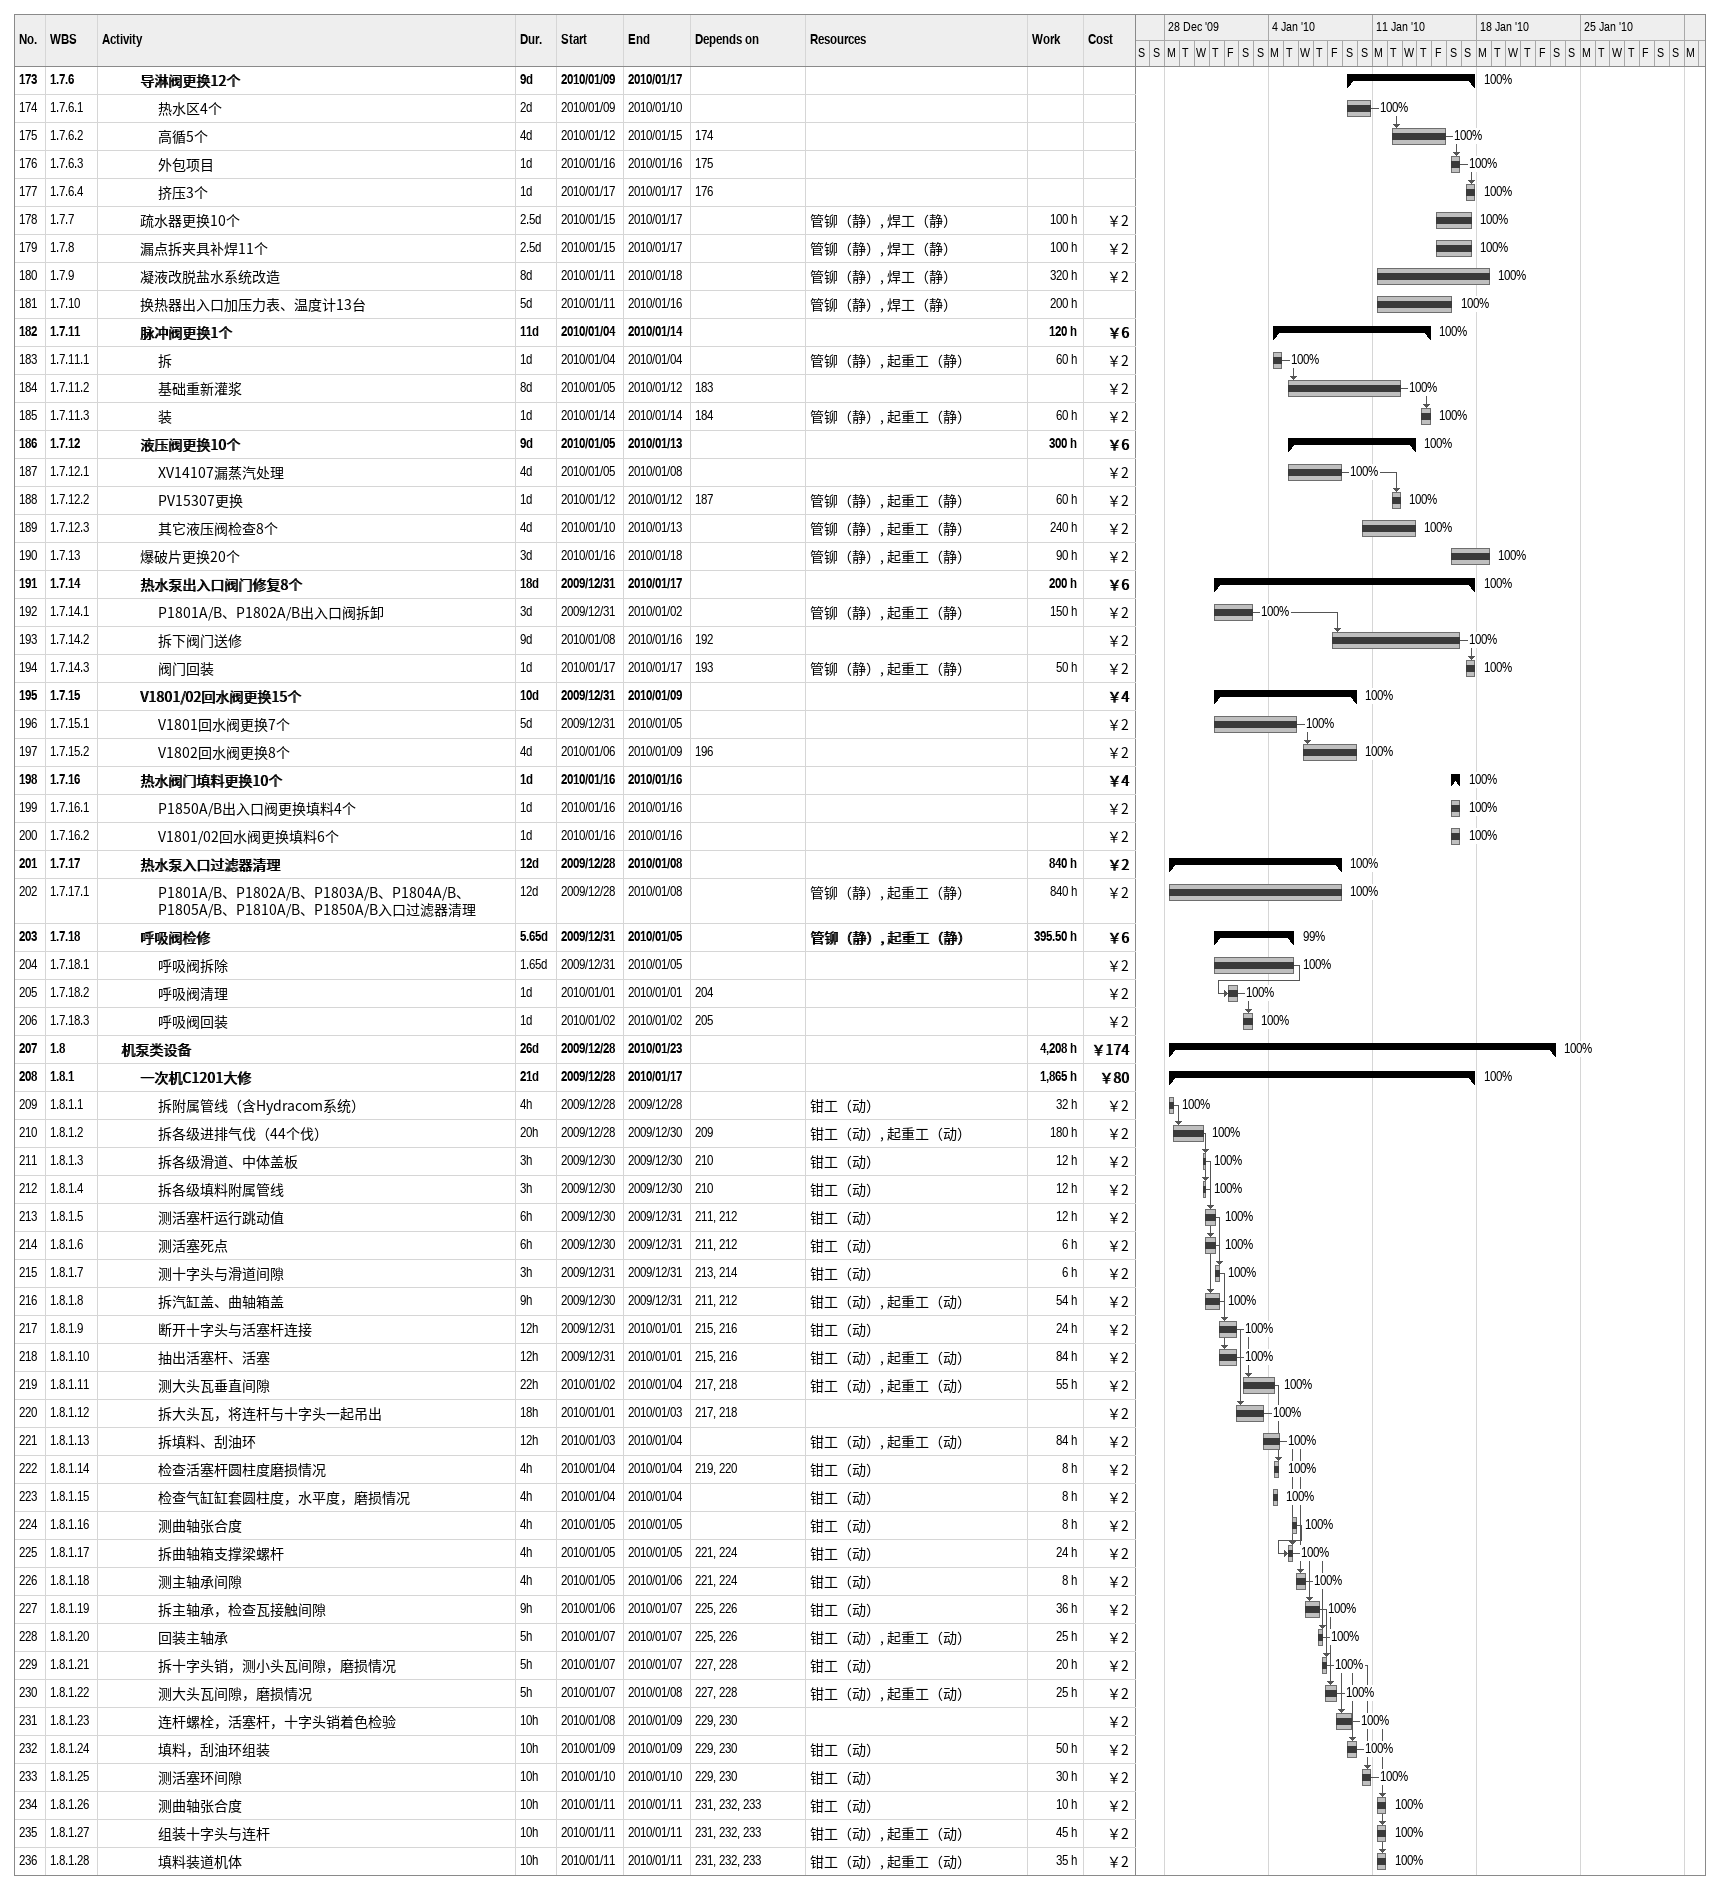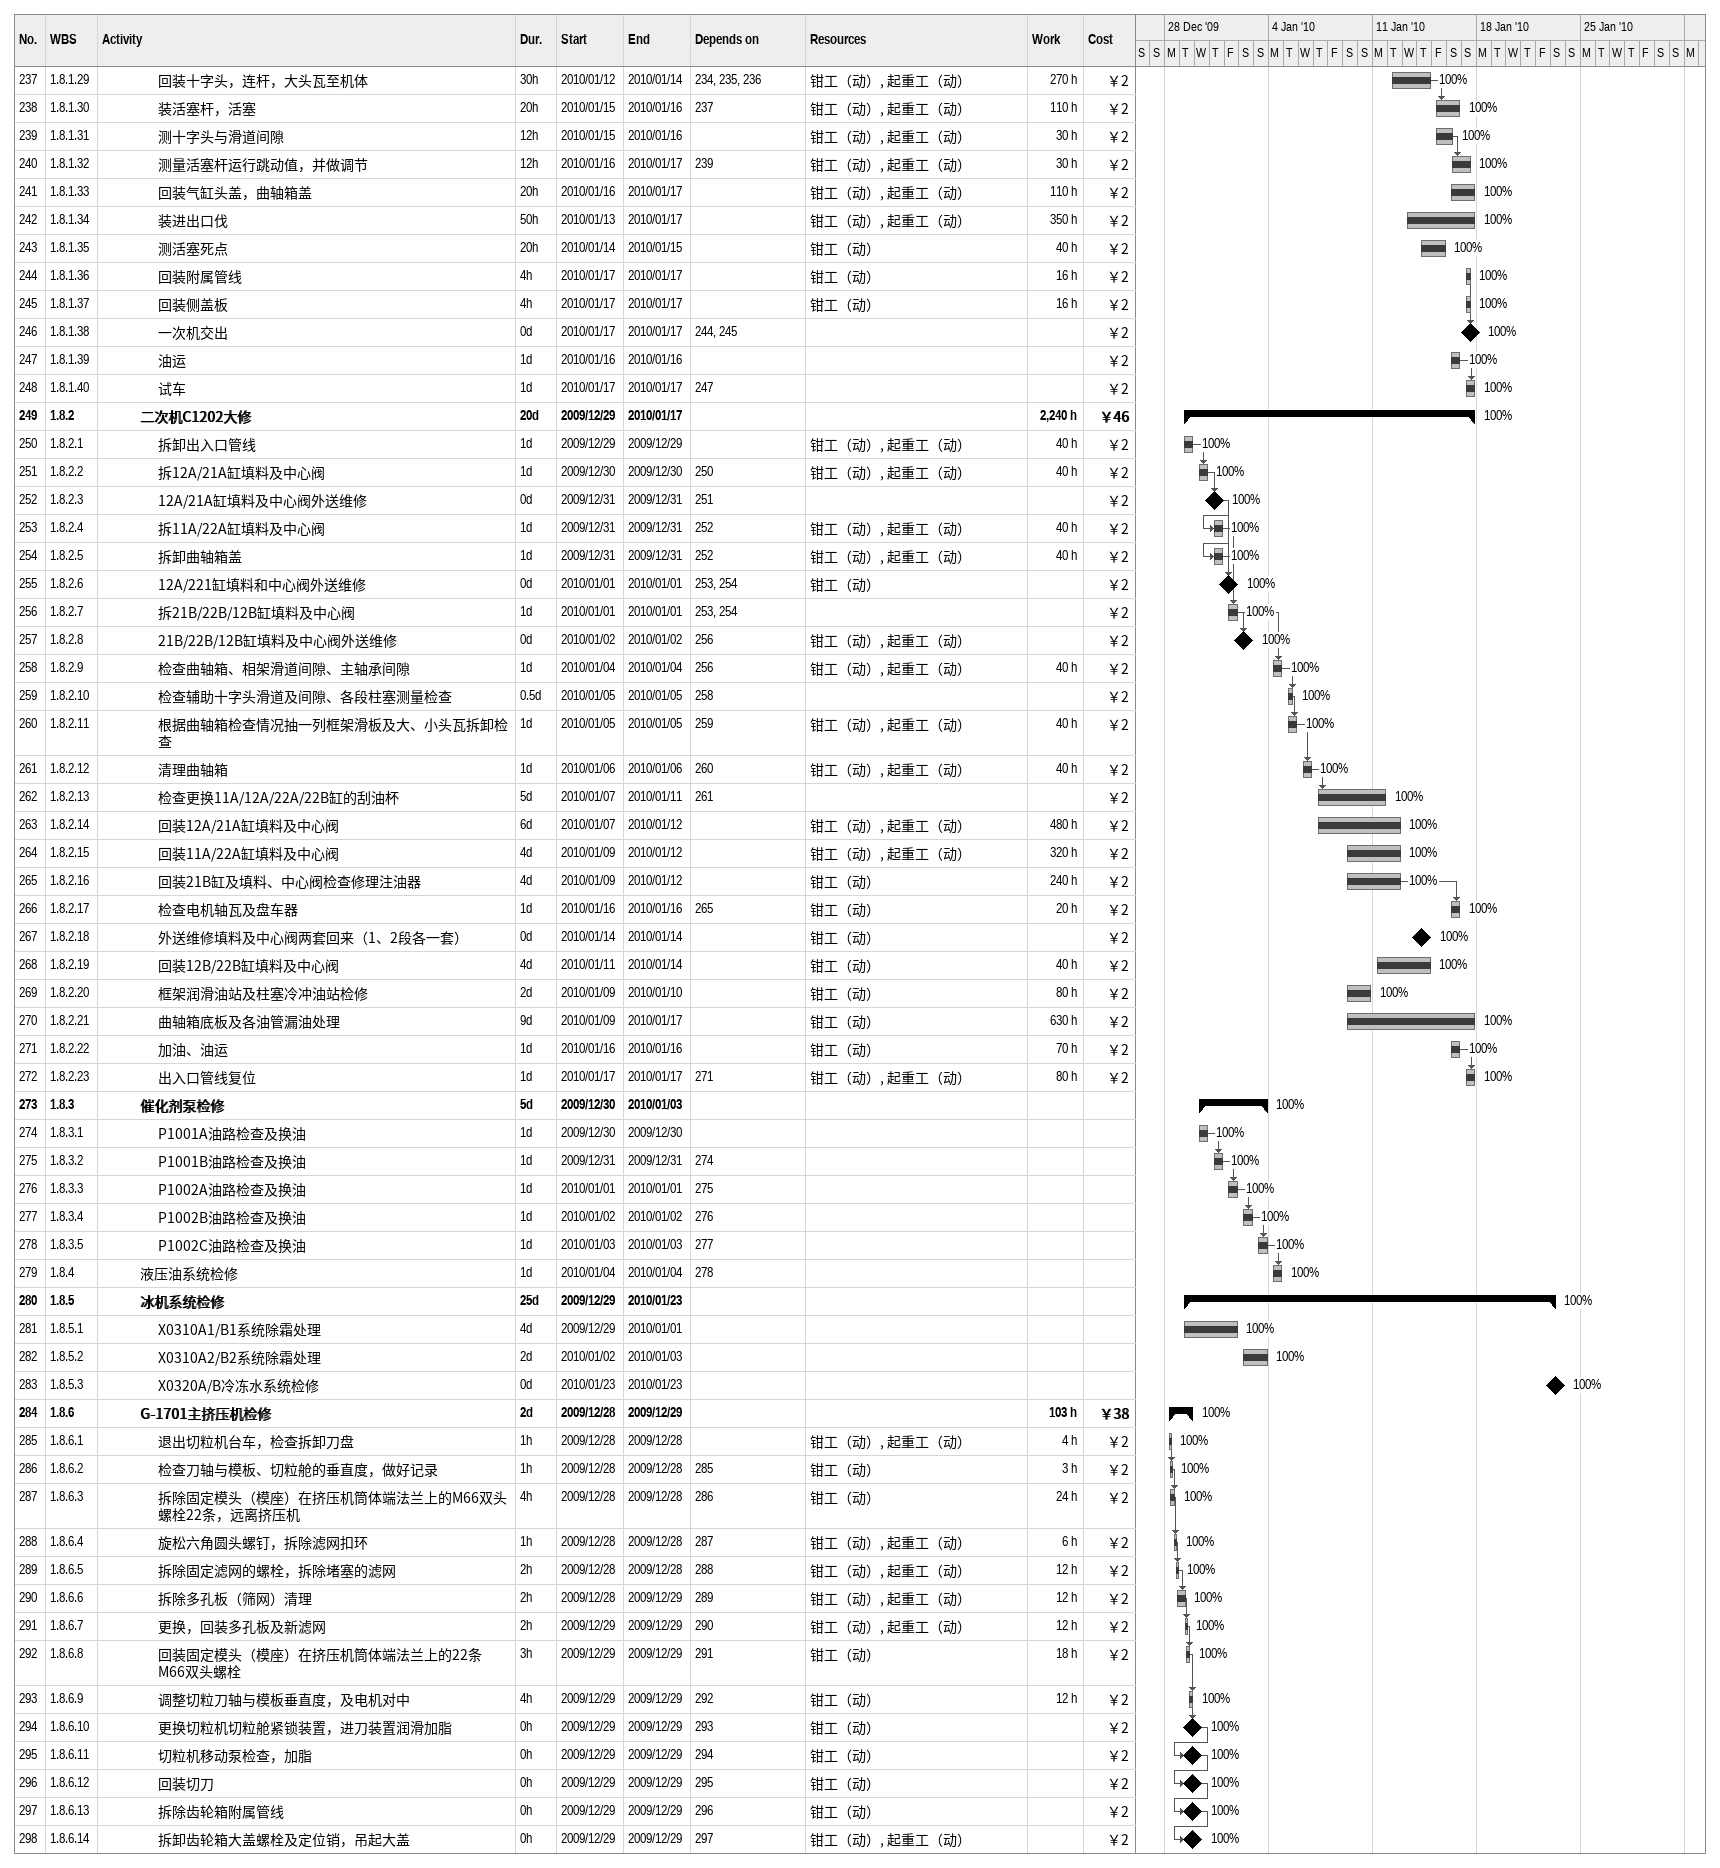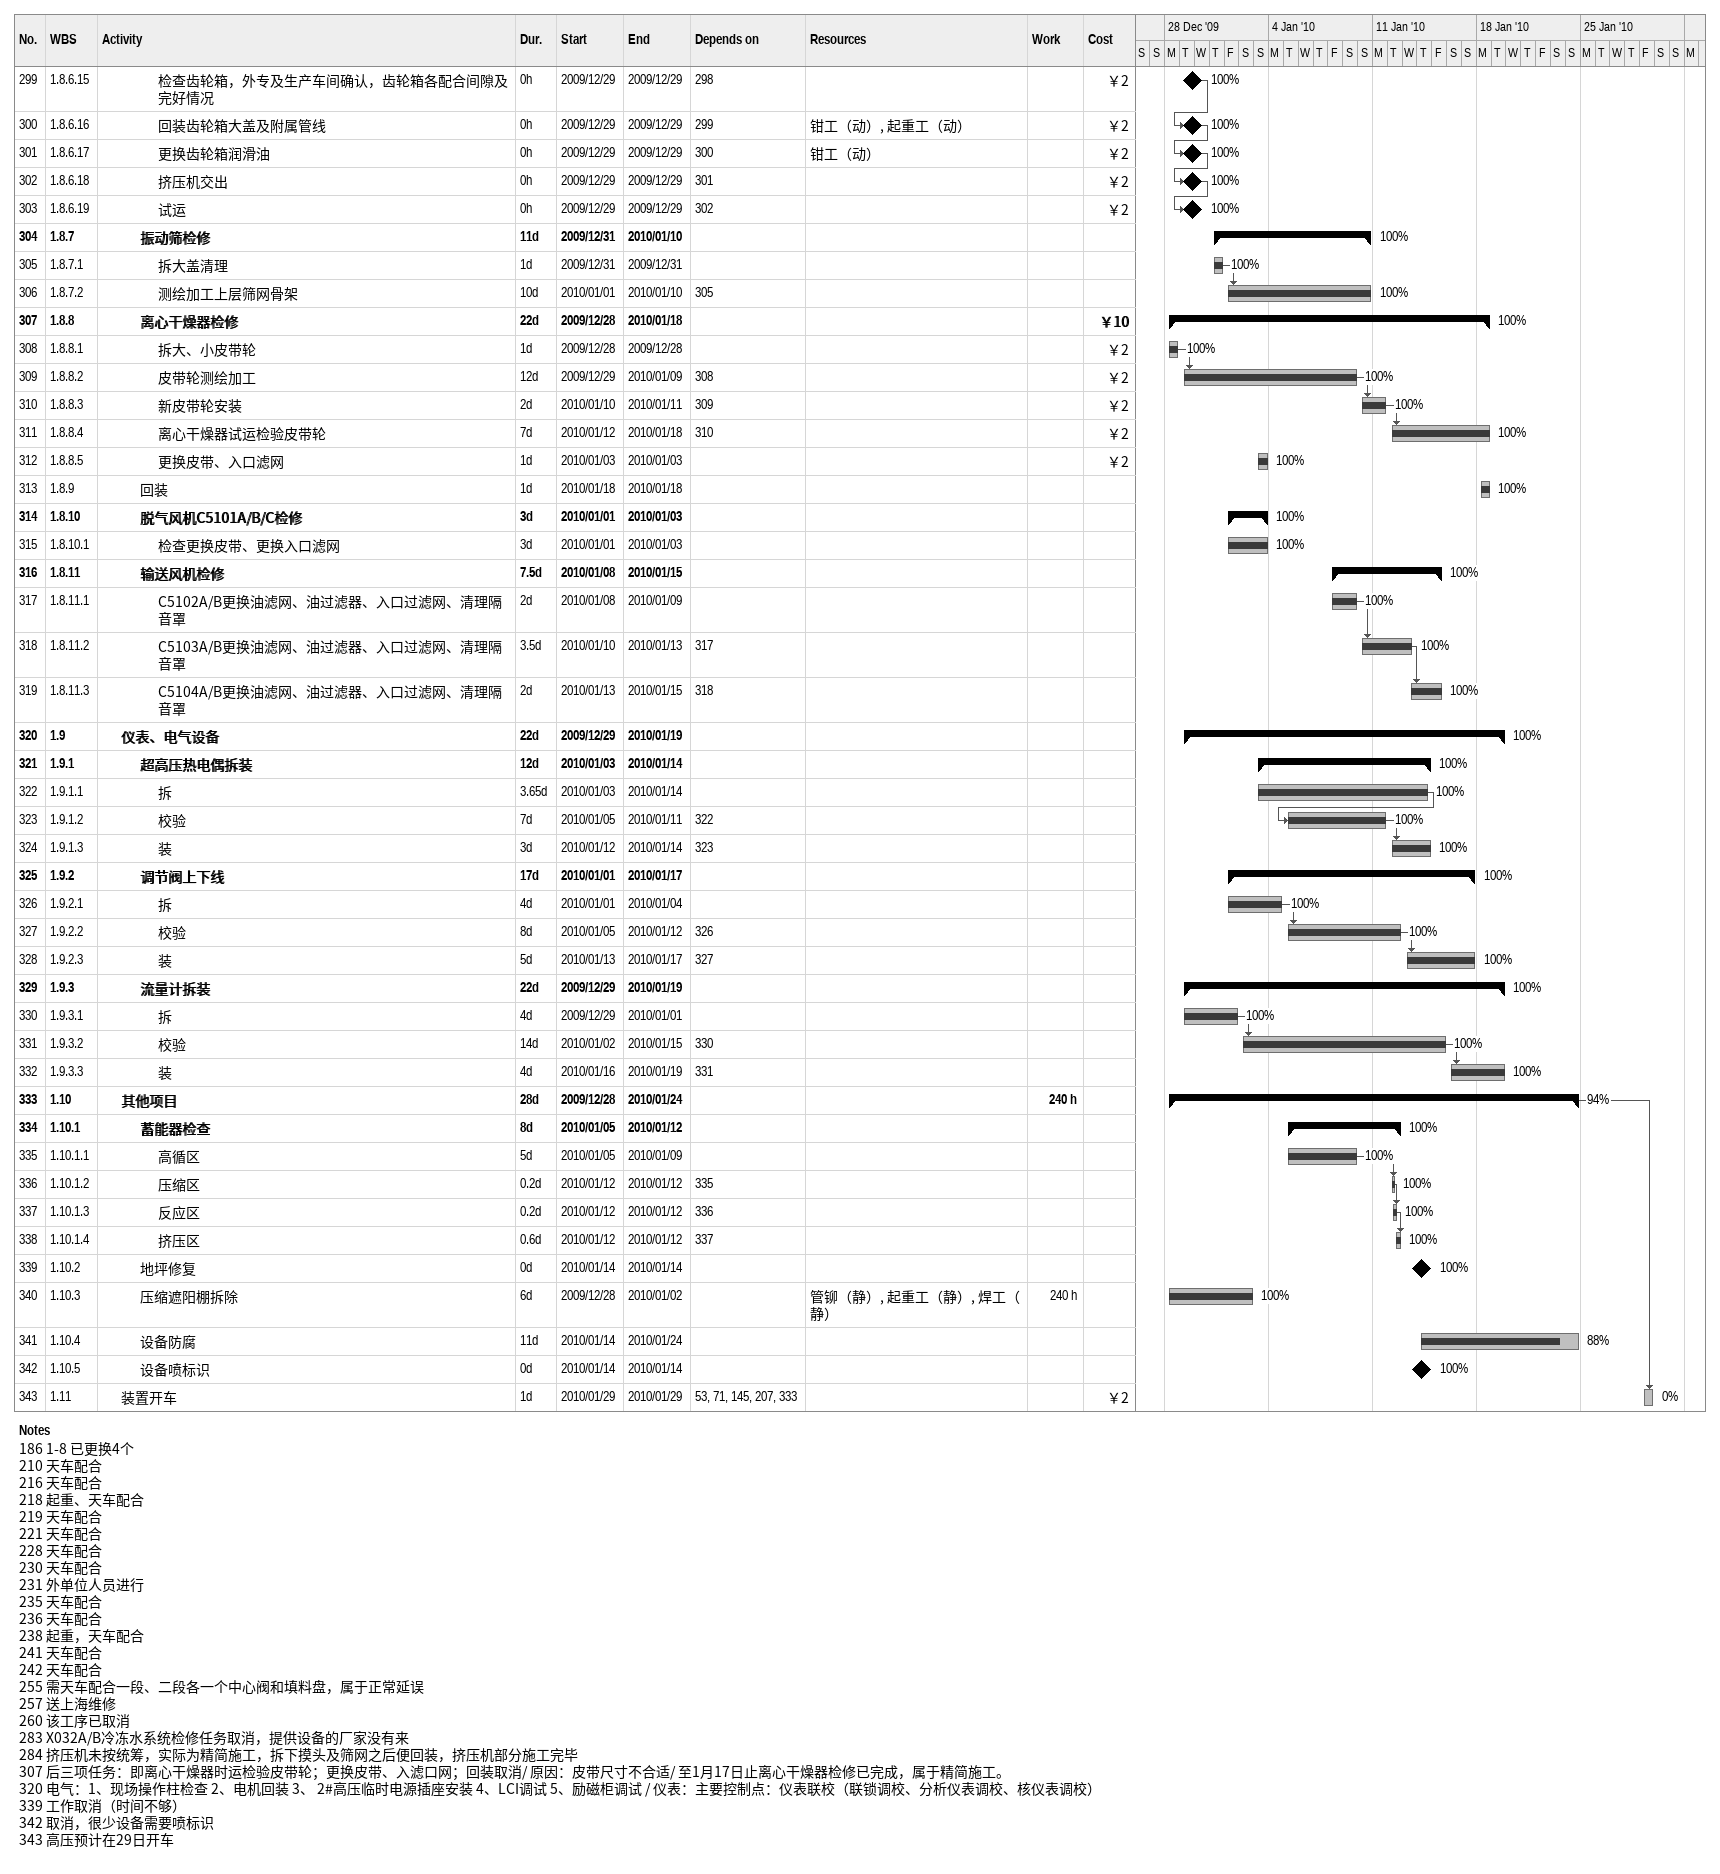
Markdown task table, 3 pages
| ID | WBS | Task | Duration | Start | Finish | Predecessors | Resources | % complete | Work (h) | Cost (￥) |
|---|---|---|---|---|---|---|---|---|---|---|
| 173 | 1.7.6 | **导淋阀更换12个** | 9d | 2010-01-09 | 2010-01-17 |  |  | 100 |  |  |
| 174 | 1.7.6.1 | 热水区4个 | 2d | 2010-01-09 | 2010-01-10 |  |  | 100 |  |  |
| 175 | 1.7.6.2 | 高循5个 | 4d | 2010-01-12 | 2010-01-15 | 174 |  | 100 |  |  |
| 176 | 1.7.6.3 | 外包项目 | 1d | 2010-01-16 | 2010-01-16 | 175 |  | 100 |  |  |
| 177 | 1.7.6.4 | 挤压3个 | 1d | 2010-01-17 | 2010-01-17 | 176 |  | 100 |  |  |
| 178 | 1.7.7 | 疏水器更换10个 | 2.5d | 2010-01-15 | 2010-01-17 |  | 管铆（静）, 焊工（静） | 100 | 100 | 2 |
| 179 | 1.7.8 | 漏点拆夹具补焊11个 | 2.5d | 2010-01-15 | 2010-01-17 |  | 管铆（静）, 焊工（静） | 100 | 100 | 2 |
| 180 | 1.7.9 | 凝液改脱盐水系统改造 | 8d | 2010-01-11 | 2010-01-18 |  | 管铆（静）, 焊工（静） | 100 | 320 | 2 |
| 181 | 1.7.10 | 换热器出入口加压力表、温度计13台 | 5d | 2010-01-11 | 2010-01-16 |  | 管铆（静）, 焊工（静） | 100 | 200 |  |
| 182 | 1.7.11 | **脉冲阀更换1个** | 11d | 2010-01-04 | 2010-01-14 |  |  | 100 | 120 | 6 |
| 183 | 1.7.11.1 | 拆 | 1d | 2010-01-04 | 2010-01-04 |  | 管铆（静）, 起重工（静） | 100 | 60 | 2 |
| 184 | 1.7.11.2 | 基础重新灌浆 | 8d | 2010-01-05 | 2010-01-12 | 183 |  | 100 |  | 2 |
| 185 | 1.7.11.3 | 装 | 1d | 2010-01-14 | 2010-01-14 | 184 | 管铆（静）, 起重工（静） | 100 | 60 | 2 |
| 186 | 1.7.12 | **液压阀更换10个** | 9d | 2010-01-05 | 2010-01-13 |  |  | 100 | 300 | 6 |
| 187 | 1.7.12.1 | XV14107漏蒸汽处理 | 4d | 2010-01-05 | 2010-01-08 |  |  | 100 |  | 2 |
| 188 | 1.7.12.2 | PV15307更换 | 1d | 2010-01-12 | 2010-01-12 | 187 | 管铆（静）, 起重工（静） | 100 | 60 | 2 |
| 189 | 1.7.12.3 | 其它液压阀检查8个 | 4d | 2010-01-10 | 2010-01-13 |  | 管铆（静）, 起重工（静） | 100 | 240 | 2 |
| 190 | 1.7.13 | 爆破片更换20个 | 3d | 2010-01-16 | 2010-01-18 |  | 管铆（静）, 起重工（静） | 100 | 90 | 2 |
| 191 | 1.7.14 | **热水泵出入口阀门修复8个** | 18d | 2009-12-31 | 2010-01-17 |  |  | 100 | 200 | 6 |
| 192 | 1.7.14.1 | P1801A/B、P1802A/B出入口阀拆卸 | 3d | 2009-12-31 | 2010-01-02 |  | 管铆（静）, 起重工（静） | 100 | 150 | 2 |
| 193 | 1.7.14.2 | 拆下阀门送修 | 9d | 2010-01-08 | 2010-01-16 | 192 |  | 100 |  | 2 |
| 194 | 1.7.14.3 | 阀门回装 | 1d | 2010-01-17 | 2010-01-17 | 193 | 管铆（静）, 起重工（静） | 100 | 50 | 2 |
| 195 | 1.7.15 | **V1801/02回水阀更换15个** | 10d | 2009-12-31 | 2010-01-09 |  |  | 100 |  | 4 |
| 196 | 1.7.15.1 | V1801回水阀更换7个 | 5d | 2009-12-31 | 2010-01-05 |  |  | 100 |  | 2 |
| 197 | 1.7.15.2 | V1802回水阀更换8个 | 4d | 2010-01-06 | 2010-01-09 | 196 |  | 100 |  | 2 |
| 198 | 1.7.16 | **热水阀门填料更换10个** | 1d | 2010-01-16 | 2010-01-16 |  |  | 100 |  | 4 |
| 199 | 1.7.16.1 | P1850A/B出入口阀更换填料4个 | 1d | 2010-01-16 | 2010-01-16 |  |  | 100 |  | 2 |
| 200 | 1.7.16.2 | V1801/02回水阀更换填料6个 | 1d | 2010-01-16 | 2010-01-16 |  |  | 100 |  | 2 |
| 201 | 1.7.17 | **热水泵入口过滤器清理** | 12d | 2009-12-28 | 2010-01-08 |  |  | 100 | 840 | 2 |
| 202 | 1.7.17.1 | P1801A/B、P1802A/B、P1803A/B、P1804A/B、P1805A/B、P1810A/B、P1850A/B入口过滤器清理 | 12d | 2009-12-28 | 2010-01-08 |  | 管铆（静）, 起重工（静） | 100 | 840 | 2 |
| 203 | 1.7.18 | **呼吸阀检修** | 5.65d | 2009-12-31 | 2010-01-05 |  | 管铆（静）, 起重工（静） | 99 | 395.50 | 6 |
| 204 | 1.7.18.1 | 呼吸阀拆除 | 1.65d | 2009-12-31 | 2010-01-05 |  |  | 100 |  | 2 |
| 205 | 1.7.18.2 | 呼吸阀清理 | 1d | 2010-01-01 | 2010-01-01 | 204 |  | 100 |  | 2 |
| 206 | 1.7.18.3 | 呼吸阀回装 | 1d | 2010-01-02 | 2010-01-02 | 205 |  | 100 |  | 2 |
| 207 | 1.8 | **机泵类设备** | 26d | 2009-12-28 | 2010-01-23 |  |  | 100 | 4208 | 174 |
| 208 | 1.8.1 | **一次机C1201大修** | 21d | 2009-12-28 | 2010-01-17 |  |  | 100 | 1865 | 80 |
| 209 | 1.8.1.1 | 拆附属管线（含Hydracom系统） | 4h | 2009-12-28 | 2009-12-28 |  | 钳工（动） | 100 | 32 | 2 |
| 210 | 1.8.1.2 | 拆各级进排气伐（44个伐） | 20h | 2009-12-28 | 2009-12-30 | 209 | 钳工（动）, 起重工（动） | 100 | 180 | 2 |
| 211 | 1.8.1.3 | 拆各级滑道、中体盖板 | 3h | 2009-12-30 | 2009-12-30 | 210 | 钳工（动） | 100 | 12 | 2 |
| 212 | 1.8.1.4 | 拆各级填料附属管线 | 3h | 2009-12-30 | 2009-12-30 | 210 | 钳工（动） | 100 | 12 | 2 |
| 213 | 1.8.1.5 | 测活塞杆运行跳动值 | 6h | 2009-12-30 | 2009-12-31 | 211, 212 | 钳工（动） | 100 | 12 | 2 |
| 214 | 1.8.1.6 | 测活塞死点 | 6h | 2009-12-30 | 2009-12-31 | 211, 212 | 钳工（动） | 100 | 6 | 2 |
| 215 | 1.8.1.7 | 测十字头与滑道间隙 | 3h | 2009-12-31 | 2009-12-31 | 213, 214 | 钳工（动） | 100 | 6 | 2 |
| 216 | 1.8.1.8 | 拆汽缸盖、曲轴箱盖 | 9h | 2009-12-30 | 2009-12-31 | 211, 212 | 钳工（动）, 起重工（动） | 100 | 54 | 2 |
| 217 | 1.8.1.9 | 断开十字头与活塞杆连接 | 12h | 2009-12-31 | 2010-01-01 | 215, 216 | 钳工（动） | 100 | 24 | 2 |
| 218 | 1.8.1.10 | 抽出活塞杆、活塞 | 12h | 2009-12-31 | 2010-01-01 | 215, 216 | 钳工（动）, 起重工（动） | 100 | 84 | 2 |
| 219 | 1.8.1.11 | 测大头瓦垂直间隙 | 22h | 2010-01-02 | 2010-01-04 | 217, 218 | 钳工（动）, 起重工（动） | 100 | 55 | 2 |
| 220 | 1.8.1.12 | 拆大头瓦，将连杆与十字头一起吊出 | 18h | 2010-01-01 | 2010-01-03 | 217, 218 |  | 100 |  | 2 |
| 221 | 1.8.1.13 | 拆填料、刮油环 | 12h | 2010-01-03 | 2010-01-04 |  | 钳工（动）, 起重工（动） | 100 | 84 | 2 |
| 222 | 1.8.1.14 | 检查活塞杆圆柱度磨损情况 | 4h | 2010-01-04 | 2010-01-04 | 219, 220 | 钳工（动） | 100 | 8 | 2 |
| 223 | 1.8.1.15 | 检查气缸缸套圆柱度，水平度，磨损情况 | 4h | 2010-01-04 | 2010-01-04 |  | 钳工（动） | 100 | 8 | 2 |
| 224 | 1.8.1.16 | 测曲轴张合度 | 4h | 2010-01-05 | 2010-01-05 |  | 钳工（动） | 100 | 8 | 2 |
| 225 | 1.8.1.17 | 拆曲轴箱支撑梁螺杆 | 4h | 2010-01-05 | 2010-01-05 | 221, 224 | 钳工（动） | 100 | 24 | 2 |
| 226 | 1.8.1.18 | 测主轴承间隙 | 4h | 2010-01-05 | 2010-01-06 | 221, 224 | 钳工（动） | 100 | 8 | 2 |
| 227 | 1.8.1.19 | 拆主轴承，检查瓦接触间隙 | 9h | 2010-01-06 | 2010-01-07 | 225, 226 | 钳工（动） | 100 | 36 | 2 |
| 228 | 1.8.1.20 | 回装主轴承 | 5h | 2010-01-07 | 2010-01-07 | 225, 226 | 钳工（动）, 起重工（动） | 100 | 25 | 2 |
| 229 | 1.8.1.21 | 拆十字头销，测小头瓦间隙，磨损情况 | 5h | 2010-01-07 | 2010-01-07 | 227, 228 | 钳工（动） | 100 | 20 | 2 |
| 230 | 1.8.1.22 | 测大头瓦间隙，磨损情况 | 5h | 2010-01-07 | 2010-01-08 | 227, 228 | 钳工（动）, 起重工（动） | 100 | 25 | 2 |
| 231 | 1.8.1.23 | 连杆螺栓，活塞杆，十字头销着色检验 | 10h | 2010-01-08 | 2010-01-09 | 229, 230 |  | 100 |  | 2 |
| 232 | 1.8.1.24 | 填料，刮油环组装 | 10h | 2010-01-09 | 2010-01-09 | 229, 230 | 钳工（动） | 100 | 50 | 2 |
| 233 | 1.8.1.25 | 测活塞环间隙 | 10h | 2010-01-10 | 2010-01-10 | 229, 230 | 钳工（动） | 100 | 30 | 2 |
| 234 | 1.8.1.26 | 测曲轴张合度 | 10h | 2010-01-11 | 2010-01-11 | 231, 232, 233 | 钳工（动） | 100 | 10 | 2 |
| 235 | 1.8.1.27 | 组装十字头与连杆 | 10h | 2010-01-11 | 2010-01-11 | 231, 232, 233 | 钳工（动）, 起重工（动） | 100 | 45 | 2 |
| 236 | 1.8.1.28 | 填料装道机体 | 10h | 2010-01-11 | 2010-01-11 | 231, 232, 233 | 钳工（动）, 起重工（动） | 100 | 35 | 2 |
| 237 | 1.8.1.29 | 回装十字头，连杆，大头瓦至机体 | 30h | 2010-01-12 | 2010-01-14 | 234, 235, 236 | 钳工（动）, 起重工（动） | 100 | 270 | 2 |
| 238 | 1.8.1.30 | 装活塞杆，活塞 | 20h | 2010-01-15 | 2010-01-16 | 237 | 钳工（动）, 起重工（动） | 100 | 110 | 2 |
| 239 | 1.8.1.31 | 测十字头与滑道间隙 | 12h | 2010-01-15 | 2010-01-16 |  | 钳工（动）, 起重工（动） | 100 | 30 | 2 |
| 240 | 1.8.1.32 | 测量活塞杆运行跳动值，并做调节 | 12h | 2010-01-16 | 2010-01-17 | 239 | 钳工（动）, 起重工（动） | 100 | 30 | 2 |
| 241 | 1.8.1.33 | 回装气缸头盖，曲轴箱盖 | 20h | 2010-01-16 | 2010-01-17 |  | 钳工（动）, 起重工（动） | 100 | 110 | 2 |
| 242 | 1.8.1.34 | 装进出口伐 | 50h | 2010-01-13 | 2010-01-17 |  | 钳工（动）, 起重工（动） | 100 | 350 | 2 |
| 243 | 1.8.1.35 | 测活塞死点 | 20h | 2010-01-14 | 2010-01-15 |  | 钳工（动） | 100 | 40 | 2 |
| 244 | 1.8.1.36 | 回装附属管线 | 4h | 2010-01-17 | 2010-01-17 |  | 钳工（动） | 100 | 16 | 2 |
| 245 | 1.8.1.37 | 回装侧盖板 | 4h | 2010-01-17 | 2010-01-17 |  | 钳工（动） | 100 | 16 | 2 |
| 246 | 1.8.1.38 | 一次机交出 | 0d | 2010-01-17 | 2010-01-17 | 244, 245 |  | 100 |  | 2 |
| 247 | 1.8.1.39 | 油运 | 1d | 2010-01-16 | 2010-01-16 |  |  | 100 |  | 2 |
| 248 | 1.8.1.40 | 试车 | 1d | 2010-01-17 | 2010-01-17 | 247 |  | 100 |  | 2 |
| 249 | 1.8.2 | **二次机C1202大修** | 20d | 2009-12-29 | 2010-01-17 |  |  | 100 | 2240 | 46 |
| 250 | 1.8.2.1 | 拆卸出入口管线 | 1d | 2009-12-29 | 2009-12-29 |  | 钳工（动）, 起重工（动） | 100 | 40 | 2 |
| 251 | 1.8.2.2 | 拆12A/21A缸填料及中心阀 | 1d | 2009-12-30 | 2009-12-30 | 250 | 钳工（动）, 起重工（动） | 100 | 40 | 2 |
| 252 | 1.8.2.3 | 12A/21A缸填料及中心阀外送维修 | 0d | 2009-12-31 | 2009-12-31 | 251 |  | 100 |  | 2 |
| 253 | 1.8.2.4 | 拆11A/22A缸填料及中心阀 | 1d | 2009-12-31 | 2009-12-31 | 252 | 钳工（动）, 起重工（动） | 100 | 40 | 2 |
| 254 | 1.8.2.5 | 拆卸曲轴箱盖 | 1d | 2009-12-31 | 2009-12-31 | 252 | 钳工（动）, 起重工（动） | 100 | 40 | 2 |
| 255 | 1.8.2.6 | 12A/221缸填料和中心阀外送维修 | 0d | 2010-01-01 | 2010-01-01 | 253, 254 | 钳工（动） | 100 |  | 2 |
| 256 | 1.8.2.7 | 拆21B/22B/12B缸填料及中心阀 | 1d | 2010-01-01 | 2010-01-01 | 253, 254 |  | 100 |  | 2 |
| 257 | 1.8.2.8 | 21B/22B/12B缸填料及中心阀外送维修 | 0d | 2010-01-02 | 2010-01-02 | 256 | 钳工（动）, 起重工（动） | 100 |  | 2 |
| 258 | 1.8.2.9 | 检查曲轴箱、相架滑道间隙、主轴承间隙 | 1d | 2010-01-04 | 2010-01-04 | 256 | 钳工（动）, 起重工（动） | 100 | 40 | 2 |
| 259 | 1.8.2.10 | 检查辅助十字头滑道及间隙、各段柱塞测量检查 | 0.5d | 2010-01-05 | 2010-01-05 | 258 |  | 100 |  | 2 |
| 260 | 1.8.2.11 | 根据曲轴箱检查情况抽一列框架滑板及大、小头瓦拆卸检查 | 1d | 2010-01-05 | 2010-01-05 | 259 | 钳工（动）, 起重工（动） | 100 | 40 | 2 |
| 261 | 1.8.2.12 | 清理曲轴箱 | 1d | 2010-01-06 | 2010-01-06 | 260 | 钳工（动）, 起重工（动） | 100 | 40 | 2 |
| 262 | 1.8.2.13 | 检查更换11A/12A/22A/22B缸的刮油杯 | 5d | 2010-01-07 | 2010-01-11 | 261 |  | 100 |  | 2 |
| 263 | 1.8.2.14 | 回装12A/21A缸填料及中心阀 | 6d | 2010-01-07 | 2010-01-12 |  | 钳工（动）, 起重工（动） | 100 | 480 | 2 |
| 264 | 1.8.2.15 | 回装11A/22A缸填料及中心阀 | 4d | 2010-01-09 | 2010-01-12 |  | 钳工（动）, 起重工（动） | 100 | 320 | 2 |
| 265 | 1.8.2.16 | 回装21B缸及填料、中心阀检查修理注油器 | 4d | 2010-01-09 | 2010-01-12 |  | 钳工（动） | 100 | 240 | 2 |
| 266 | 1.8.2.17 | 检查电机轴瓦及盘车器 | 1d | 2010-01-16 | 2010-01-16 | 265 | 钳工（动） | 100 | 20 | 2 |
| 267 | 1.8.2.18 | 外送维修填料及中心阀两套回来（1、2段各一套） | 0d | 2010-01-14 | 2010-01-14 |  | 钳工（动） | 100 |  | 2 |
| 268 | 1.8.2.19 | 回装12B/22B缸填料及中心阀 | 4d | 2010-01-11 | 2010-01-14 |  | 钳工（动） | 100 | 40 | 2 |
| 269 | 1.8.2.20 | 框架润滑油站及柱塞冷冲油站检修 | 2d | 2010-01-09 | 2010-01-10 |  | 钳工（动） | 100 | 80 | 2 |
| 270 | 1.8.2.21 | 曲轴箱底板及各油管漏油处理 | 9d | 2010-01-09 | 2010-01-17 |  | 钳工（动） | 100 | 630 | 2 |
| 271 | 1.8.2.22 | 加油、油运 | 1d | 2010-01-16 | 2010-01-16 |  | 钳工（动） | 100 | 70 | 2 |
| 272 | 1.8.2.23 | 出入口管线复位 | 1d | 2010-01-17 | 2010-01-17 | 271 | 钳工（动）, 起重工（动） | 100 | 80 | 2 |
| 273 | 1.8.3 | **催化剂泵检修** | 5d | 2009-12-30 | 2010-01-03 |  |  | 100 |  |  |
| 274 | 1.8.3.1 | P1001A油路检查及换油 | 1d | 2009-12-30 | 2009-12-30 |  |  | 100 |  |  |
| 275 | 1.8.3.2 | P1001B油路检查及换油 | 1d | 2009-12-31 | 2009-12-31 | 274 |  | 100 |  |  |
| 276 | 1.8.3.3 | P1002A油路检查及换油 | 1d | 2010-01-01 | 2010-01-01 | 275 |  | 100 |  |  |
| 277 | 1.8.3.4 | P1002B油路检查及换油 | 1d | 2010-01-02 | 2010-01-02 | 276 |  | 100 |  |  |
| 278 | 1.8.3.5 | P1002C油路检查及换油 | 1d | 2010-01-03 | 2010-01-03 | 277 |  | 100 |  |  |
| 279 | 1.8.4 | 液压油系统检修 | 1d | 2010-01-04 | 2010-01-04 | 278 |  | 100 |  |  |
| 280 | 1.8.5 | **冰机系统检修** | 25d | 2009-12-29 | 2010-01-23 |  |  | 100 |  |  |
| 281 | 1.8.5.1 | X0310A1/B1系统除霜处理 | 4d | 2009-12-29 | 2010-01-01 |  |  | 100 |  |  |
| 282 | 1.8.5.2 | X0310A2/B2系统除霜处理 | 2d | 2010-01-02 | 2010-01-03 |  |  | 100 |  |  |
| 283 | 1.8.5.3 | X0320A/B冷冻水系统检修 | 0d | 2010-01-23 | 2010-01-23 |  |  | 100 |  |  |
| 284 | 1.8.6 | **G-1701主挤压机检修** | 2d | 2009-12-28 | 2009-12-29 |  |  | 100 | 103 | 38 |
| 285 | 1.8.6.1 | 退出切粒机台车，检查拆卸刀盘 | 1h | 2009-12-28 | 2009-12-28 |  | 钳工（动）, 起重工（动） | 100 | 4 | 2 |
| 286 | 1.8.6.2 | 检查刀轴与模板、切粒舱的垂直度，做好记录 | 1h | 2009-12-28 | 2009-12-28 | 285 | 钳工（动） | 100 | 3 | 2 |
| 287 | 1.8.6.3 | 拆除固定模头（模座）在挤压机筒体端法兰上的M66双头螺栓22条，远离挤压机 | 4h | 2009-12-28 | 2009-12-28 | 286 | 钳工（动） | 100 | 24 | 2 |
| 288 | 1.8.6.4 | 旋松六角圆头螺钉，拆除滤网扣环 | 1h | 2009-12-28 | 2009-12-28 | 287 | 钳工（动）, 起重工（动） | 100 | 6 | 2 |
| 289 | 1.8.6.5 | 拆除固定滤网的螺栓，拆除堵塞的滤网 | 2h | 2009-12-28 | 2009-12-28 | 288 | 钳工（动）, 起重工（动） | 100 | 12 | 2 |
| 290 | 1.8.6.6 | 拆除多孔板（筛网）清理 | 2h | 2009-12-28 | 2009-12-29 | 289 | 钳工（动）, 起重工（动） | 100 | 12 | 2 |
| 291 | 1.8.6.7 | 更换，回装多孔板及新滤网 | 2h | 2009-12-29 | 2009-12-29 | 290 | 钳工（动）, 起重工（动） | 100 | 12 | 2 |
| 292 | 1.8.6.8 | 回装固定模头（模座）在挤压机筒体端法兰上的22条M66双头螺栓 | 3h | 2009-12-29 | 2009-12-29 | 291 | 钳工（动） | 100 | 18 | 2 |
| 293 | 1.8.6.9 | 调整切粒刀轴与模板垂直度，及电机对中 | 4h | 2009-12-29 | 2009-12-29 | 292 | 钳工（动） | 100 | 12 | 2 |
| 294 | 1.8.6.10 | 更换切粒机切粒舱紧锁装置，进刀装置润滑加脂 | 0h | 2009-12-29 | 2009-12-29 | 293 | 钳工（动） | 100 |  | 2 |
| 295 | 1.8.6.11 | 切粒机移动泵检查，加脂 | 0h | 2009-12-29 | 2009-12-29 | 294 | 钳工（动） | 100 |  | 2 |
| 296 | 1.8.6.12 | 回装切刀 | 0h | 2009-12-29 | 2009-12-29 | 295 | 钳工（动） | 100 |  | 2 |
| 297 | 1.8.6.13 | 拆除齿轮箱附属管线 | 0h | 2009-12-29 | 2009-12-29 | 296 | 钳工（动） | 100 |  | 2 |
| 298 | 1.8.6.14 | 拆卸齿轮箱大盖螺栓及定位销，吊起大盖 | 0h | 2009-12-29 | 2009-12-29 | 297 | 钳工（动）, 起重工（动） | 100 |  | 2 |
| 299 | 1.8.6.15 | 检查齿轮箱，外专及生产车间确认，齿轮箱各配合间隙及完好情况 | 0h | 2009-12-29 | 2009-12-29 | 298 |  | 100 |  | 2 |
| 300 | 1.8.6.16 | 回装齿轮箱大盖及附属管线 | 0h | 2009-12-29 | 2009-12-29 | 299 | 钳工（动）, 起重工（动） | 100 |  | 2 |
| 301 | 1.8.6.17 | 更换齿轮箱润滑油 | 0h | 2009-12-29 | 2009-12-29 | 300 | 钳工（动） | 100 |  | 2 |
| 302 | 1.8.6.18 | 挤压机交出 | 0h | 2009-12-29 | 2009-12-29 | 301 |  | 100 |  | 2 |
| 303 | 1.8.6.19 | 试运 | 0h | 2009-12-29 | 2009-12-29 | 302 |  | 100 |  | 2 |
| 304 | 1.8.7 | **振动筛检修** | 11d | 2009-12-31 | 2010-01-10 |  |  | 100 |  |  |
| 305 | 1.8.7.1 | 拆大盖清理 | 1d | 2009-12-31 | 2009-12-31 |  |  | 100 |  |  |
| 306 | 1.8.7.2 | 测绘加工上层筛网骨架 | 10d | 2010-01-01 | 2010-01-10 | 305 |  | 100 |  |  |
| 307 | 1.8.8 | **离心干燥器检修** | 22d | 2009-12-28 | 2010-01-18 |  |  | 100 |  | 10 |
| 308 | 1.8.8.1 | 拆大、小皮带轮 | 1d | 2009-12-28 | 2009-12-28 |  |  | 100 |  | 2 |
| 309 | 1.8.8.2 | 皮带轮测绘加工 | 12d | 2009-12-29 | 2010-01-09 | 308 |  | 100 |  | 2 |
| 310 | 1.8.8.3 | 新皮带轮安装 | 2d | 2010-01-10 | 2010-01-11 | 309 |  | 100 |  | 2 |
| 311 | 1.8.8.4 | 离心干燥器试运检验皮带轮 | 7d | 2010-01-12 | 2010-01-18 | 310 |  | 100 |  | 2 |
| 312 | 1.8.8.5 | 更换皮带、入口滤网 | 1d | 2010-01-03 | 2010-01-03 |  |  | 100 |  | 2 |
| 313 | 1.8.9 | 回装 | 1d | 2010-01-18 | 2010-01-18 |  |  | 100 |  |  |
| 314 | 1.8.10 | **脱气风机C5101A/B/C检修** | 3d | 2010-01-01 | 2010-01-03 |  |  | 100 |  |  |
| 315 | 1.8.10.1 | 检查更换皮带、更换入口滤网 | 3d | 2010-01-01 | 2010-01-03 |  |  | 100 |  |  |
| 316 | 1.8.11 | **输送风机检修** | 7.5d | 2010-01-08 | 2010-01-15 |  |  | 100 |  |  |
| 317 | 1.8.11.1 | C5102A/B更换油滤网、油过滤器、入口过滤网、清理隔音罩 | 2d | 2010-01-08 | 2010-01-09 |  |  | 100 |  |  |
| 318 | 1.8.11.2 | C5103A/B更换油滤网、油过滤器、入口过滤网、清理隔音罩 | 3.5d | 2010-01-10 | 2010-01-13 | 317 |  | 100 |  |  |
| 319 | 1.8.11.3 | C5104A/B更换油滤网、油过滤器、入口过滤网、清理隔音罩 | 2d | 2010-01-13 | 2010-01-15 | 318 |  | 100 |  |  |
| 320 | 1.9 | **仪表、电气设备** | 22d | 2009-12-29 | 2010-01-19 |  |  | 100 |  |  |
| 321 | 1.9.1 | **超高压热电偶拆装** | 12d | 2010-01-03 | 2010-01-14 |  |  | 100 |  |  |
| 322 | 1.9.1.1 | 拆 | 3.65d | 2010-01-03 | 2010-01-14 |  |  | 100 |  |  |
| 323 | 1.9.1.2 | 校验 | 7d | 2010-01-05 | 2010-01-11 | 322 |  | 100 |  |  |
| 324 | 1.9.1.3 | 装 | 3d | 2010-01-12 | 2010-01-14 | 323 |  | 100 |  |  |
| 325 | 1.9.2 | **调节阀上下线** | 17d | 2010-01-01 | 2010-01-17 |  |  | 100 |  |  |
| 326 | 1.9.2.1 | 拆 | 4d | 2010-01-01 | 2010-01-04 |  |  | 100 |  |  |
| 327 | 1.9.2.2 | 校验 | 8d | 2010-01-05 | 2010-01-12 | 326 |  | 100 |  |  |
| 328 | 1.9.2.3 | 装 | 5d | 2010-01-13 | 2010-01-17 | 327 |  | 100 |  |  |
| 329 | 1.9.3 | **流量计拆装** | 22d | 2009-12-29 | 2010-01-19 |  |  | 100 |  |  |
| 330 | 1.9.3.1 | 拆 | 4d | 2009-12-29 | 2010-01-01 |  |  | 100 |  |  |
| 331 | 1.9.3.2 | 校验 | 14d | 2010-01-02 | 2010-01-15 | 330 |  | 100 |  |  |
| 332 | 1.9.3.3 | 装 | 4d | 2010-01-16 | 2010-01-19 | 331 |  | 100 |  |  |
| 333 | 1.10 | **其他项目** | 28d | 2009-12-28 | 2010-01-24 |  |  | 94 | 240 |  |
| 334 | 1.10.1 | **蓄能器检查** | 8d | 2010-01-05 | 2010-01-12 |  |  | 100 |  |  |
| 335 | 1.10.1.1 | 高循区 | 5d | 2010-01-05 | 2010-01-09 |  |  | 100 |  |  |
| 336 | 1.10.1.2 | 压缩区 | 0.2d | 2010-01-12 | 2010-01-12 | 335 |  | 100 |  |  |
| 337 | 1.10.1.3 | 反应区 | 0.2d | 2010-01-12 | 2010-01-12 | 336 |  | 100 |  |  |
| 338 | 1.10.1.4 | 挤压区 | 0.6d | 2010-01-12 | 2010-01-12 | 337 |  | 100 |  |  |
| 339 | 1.10.2 | 地坪修复 | 0d | 2010-01-14 | 2010-01-14 |  |  | 100 |  |  |
| 340 | 1.10.3 | 压缩遮阳棚拆除 | 6d | 2009-12-28 | 2010-01-02 |  | 管铆（静）, 起重工（静）, 焊工（静） | 100 | 240 |  |
| 341 | 1.10.4 | 设备防腐 | 11d | 2010-01-14 | 2010-01-24 |  |  | 88 |  |  |
| 342 | 1.10.5 | 设备喷标识 | 0d | 2010-01-14 | 2010-01-14 |  |  | 100 |  |  |
| 343 | 1.11 | 装置开车 | 1d | 2010-01-29 | 2010-01-29 | 53, 71, 145, 207, 333 |  | 0 |  | 2 |

Notes
- 186: 1-8 已更换4个
- 210: 天车配合
- 216: 天车配合
- 218: 起重、天车配合
- 219: 天车配合
- 221: 天车配合
- 228: 天车配合
- 230: 天车配合
- 231: 外单位人员进行
- 235: 天车配合
- 236: 天车配合
- 238: 起重，天车配合
- 241: 天车配合
- 242: 天车配合
- 255: 需天车配合 一段、二段各一个中心阀和填料盘，属于正常延误
- 257: 送上海维修
- 260: 该工序已取消
- 283: X032A/B冷冻水系统检修任务取消，提供设备的厂家没有来
- 284: 挤压机未按统筹，实际为精简施工，拆下摸头及筛网之后便回装，挤压机部分施工完毕
- 307: 后三项任务：即离心干燥器时运检验皮带轮；更换皮带、入滤口网；回装取消 / 原因：皮带尺寸不合适 / 至1月17日止离心干燥器检修已完成，属于精简施工。
- 320: 电气：1、现场操作柱检查 2、电机回装 3、 2#高压临时电源插座安装 4、LCI调试 5、励磁柜调试 / 仪表：主要控制点：仪表联校（联锁调校、分析仪表调校、核仪表调校）
- 339: 工作取消（时间不够）
- 342: 取消，很少设备需要喷标识
- 343: 高压预计在29日开车
